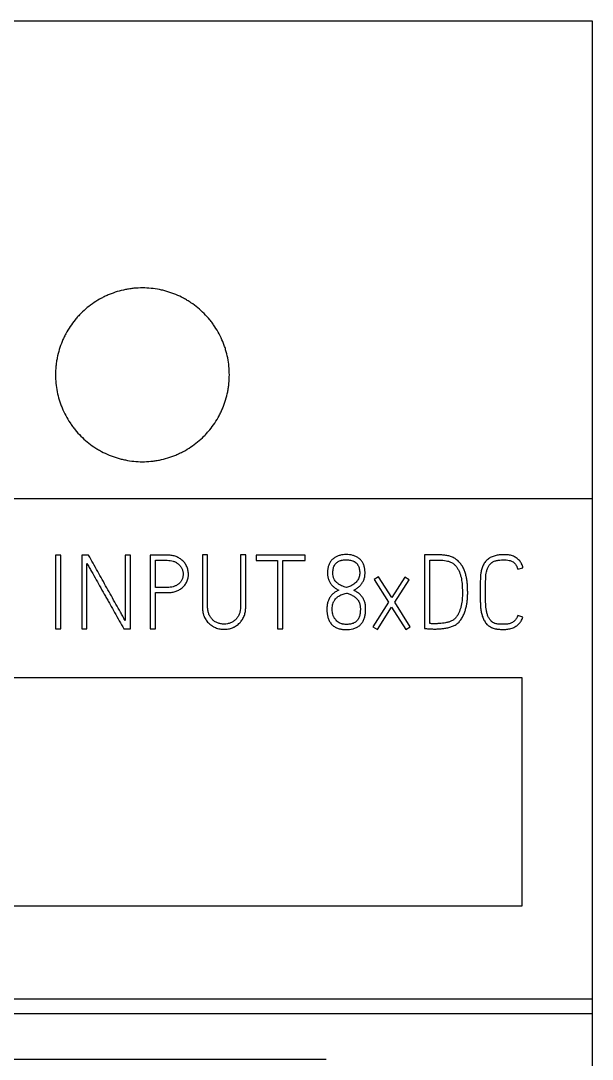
# Model space of a CAD drawing. Extents: x 0 to 420, y 0 to 297.
# Drawn here: x 149.5 to 162.65, y 211.83 to 235.74 of the extents above; entities that cross this region are included whole.
import ezdxf

# ---------------------------------------------------------------- set-up
doc = ezdxf.new("R2010")
doc.units = 0
doc.header["$LTSCALE"] = 23.1
doc.layers.add('10000_FRONT', color=7, linetype='CONTINUOUS')
doc.layers.add('10500_FRONT_LABELING', color=7, linetype='CONTINUOUS')

msp = doc.modelspace()

# ---------------------------------------------------------------- linework, layer by layer
at = {"layer": '10000_FRONT', "color": 7, "linetype": 'CONTINUOUS'}
for p, q in [((91.15, 235.74), (162.65, 235.74)), ((162.65, 235.74), (162.65, 145.74)), ((91.15, 224.74), (162.65, 224.74)), ((136.62, 220.62), (161.03, 220.62)), ((161.03, 220.62), (161.03, 215.36)), ((161.03, 215.36), (136.62, 215.36)), ((91.15, 213.221), (162.65, 213.221)), ((91.15, 212.888), (162.65, 212.888)), ((135.67, 211.834), (156.531, 211.834))]:
    msp.add_line(p, q, dxfattribs=at)
for points, knots in [([(154.3, 227.59), (154.3, 227.656), (154.297, 227.722), (154.284, 227.851), (154.275, 227.915), (154.25, 228.043), (154.234, 228.106), (154.206, 228.2), (154.195, 228.231), (154.173, 228.293), (154.161, 228.324), (154.124, 228.414), (154.068, 228.532), (154.002, 228.644), (153.948, 228.725), (153.929, 228.752), (153.89, 228.805), (153.87, 228.831), (153.807, 228.907), (153.763, 228.956), (153.625, 229.094), (153.525, 229.177), (153.402, 229.26), (153.388, 229.269), (153.36, 229.287), (153.346, 229.295), (153.304, 229.321), (153.275, 229.337), (153.188, 229.384), (153.129, 229.412), (153.009, 229.462), (152.947, 229.484), (152.853, 229.513), (152.822, 229.522), (152.758, 229.538), (152.725, 229.545), (152.628, 229.564), (152.498, 229.584), (152.368, 229.59), (152.237, 229.59), (152.171, 229.587), (152.073, 229.578), (152.04, 229.574), (151.975, 229.564), (151.812, 229.536), (151.656, 229.488), (151.505, 229.426), (151.475, 229.412), (151.43, 229.391), (151.415, 229.384), (151.385, 229.369), (151.312, 229.331), (151.242, 229.289), (151.079, 229.18), (150.978, 229.097), (150.862, 228.98), (150.839, 228.956), (150.795, 228.908), (150.774, 228.883), (150.712, 228.807), (150.673, 228.755), (150.601, 228.647), (150.567, 228.591), (150.521, 228.504), (150.506, 228.475), (150.478, 228.415), (150.465, 228.385), (150.427, 228.294), (150.384, 228.172), (150.352, 228.046), (150.333, 227.95), (150.327, 227.918), (150.317, 227.853), (150.313, 227.82), (150.304, 227.722), (150.3, 227.656), (150.3, 227.59)], [0, 0, 0, 0, 0.03125, 0.03125, 0.0625, 0.0625, 0.09375, 0.09375, 0.109375, 0.109375, 0.125, 0.125, 0.15625, 0.1875, 0.1875, 0.203125, 0.203125, 0.21875, 0.21875, 0.25, 0.25, 0.3125, 0.3125, 0.320312, 0.320312, 0.328125, 0.328125, 0.34375, 0.34375, 0.375, 0.375, 0.40625, 0.40625, 0.421875, 0.421875, 0.4375, 0.4375, 0.46875, 0.5, 0.5, 0.53125, 0.53125, 0.546875, 0.546875, 0.5625, 0.625, 0.625, 0.640625, 0.640625, 0.648438, 0.648438, 0.65625, 0.6875, 0.6875, 0.75, 0.75, 0.765625, 0.765625, 0.78125, 0.78125, 0.8125, 0.8125, 0.84375, 0.84375, 0.859375, 0.859375, 0.875, 0.875, 0.90625, 0.9375, 0.9375, 0.953125, 0.953125, 0.96875, 0.96875, 1, 1, 1, 1]), ([(150.3, 227.59), (150.3, 227.525), (150.304, 227.459), (150.316, 227.33), (150.326, 227.266), (150.351, 227.138), (150.367, 227.075), (150.395, 226.981), (150.405, 226.95), (150.428, 226.888), (150.439, 226.857), (150.477, 226.767), (150.532, 226.649), (150.599, 226.537), (150.653, 226.456), (150.672, 226.429), (150.711, 226.376), (150.731, 226.35), (150.794, 226.273), (150.838, 226.225), (150.976, 226.086), (151.076, 226.003), (151.199, 225.921), (151.213, 225.912), (151.241, 225.894), (151.255, 225.885), (151.297, 225.86), (151.326, 225.844), (151.413, 225.797), (151.472, 225.769), (151.592, 225.719), (151.654, 225.697), (151.748, 225.668), (151.779, 225.659), (151.843, 225.643), (151.876, 225.636), (151.973, 225.616), (152.103, 225.597), (152.233, 225.59), (152.364, 225.59), (152.429, 225.593), (152.528, 225.603), (152.561, 225.607), (152.626, 225.617), (152.659, 225.622), (152.755, 225.642), (152.819, 225.658), (152.944, 225.695), (153.005, 225.718), (153.096, 225.755), (153.126, 225.769), (153.171, 225.79), (153.186, 225.797), (153.215, 225.812), (153.288, 225.85), (153.359, 225.892), (153.521, 226.001), (153.622, 226.084), (153.739, 226.2), (153.762, 226.224), (153.806, 226.273), (153.827, 226.298), (153.889, 226.374), (153.928, 226.426), (154, 226.534), (154.034, 226.59), (154.08, 226.677), (154.095, 226.706), (154.123, 226.766), (154.136, 226.796), (154.174, 226.887), (154.217, 227.009), (154.249, 227.135), (154.268, 227.231), (154.274, 227.263), (154.283, 227.328), (154.287, 227.361), (154.297, 227.459), (154.3, 227.525), (154.3, 227.59)], [0, 0, 0, 0, 0.03125, 0.03125, 0.0625, 0.0625, 0.09375, 0.09375, 0.109375, 0.109375, 0.125, 0.125, 0.15625, 0.1875, 0.1875, 0.203125, 0.203125, 0.21875, 0.21875, 0.25, 0.25, 0.3125, 0.3125, 0.320312, 0.320312, 0.328125, 0.328125, 0.34375, 0.34375, 0.375, 0.375, 0.40625, 0.40625, 0.421875, 0.421875, 0.4375, 0.4375, 0.46875, 0.5, 0.5, 0.53125, 0.53125, 0.546875, 0.546875, 0.5625, 0.5625, 0.59375, 0.59375, 0.625, 0.625, 0.640625, 0.640625, 0.648438, 0.648438, 0.65625, 0.6875, 0.6875, 0.75, 0.75, 0.765625, 0.765625, 0.78125, 0.78125, 0.8125, 0.8125, 0.84375, 0.84375, 0.859375, 0.859375, 0.875, 0.875, 0.90625, 0.9375, 0.9375, 0.953125, 0.953125, 0.96875, 0.96875, 1, 1, 1, 1])]:
    msp.add_open_spline(points, degree=3, knots=knots, dxfattribs=at)
at = {"layer": '10500_FRONT_LABELING', "color": 7, "linetype": 'CONTINUOUS'}
for p, q in [((150.3, 223.436), (150.3, 221.74)), ((150.419, 223.436), (150.3, 223.436)), ((150.419, 221.74), (150.419, 223.436)), ((150.905, 223.44), (150.905, 221.74)), ((151.06, 223.44), (150.905, 223.44)), ((151.901, 223.44), (151.901, 221.936)), ((152.022, 223.44), (151.901, 223.44)), ((152.022, 221.74), (152.022, 223.44)), ((152.477, 223.44), (152.477, 221.74)), ((152.872, 223.44), (152.477, 223.44)), ((152.598, 222.695), (152.598, 223.32)), ((152.598, 223.32), (152.872, 223.32)), ((153.68, 223.443), (153.68, 222.245)), ((153.801, 223.443), (153.68, 223.443)), ((153.801, 222.245), (153.801, 223.443)), ((154.556, 223.443), (154.556, 222.245)), ((154.677, 223.443), (154.556, 223.443)), ((154.677, 222.245), (154.677, 223.443)), ((154.92, 223.438), (154.92, 223.318)), ((156.042, 223.438), (154.92, 223.438)), ((154.92, 223.318), (155.411, 223.318)), ((155.411, 223.318), (155.411, 221.74)), ((155.532, 221.74), (155.532, 223.318)), ((155.532, 223.318), (156.042, 223.318)), ((156.042, 223.318), (156.042, 223.438)), ((159.058, 223.447), (158.794, 223.445)), ((158.794, 223.445), (158.794, 221.752)), ((158.916, 221.863), (158.916, 223.325)), ((158.916, 223.325), (159.106, 223.325)), ((151.024, 221.74), (151.024, 223.249)), ((160.936, 223.117), (161.054, 223.146)), ((157.735, 222.938), (157.632, 222.875)), ((157.632, 222.875), (157.964, 222.353)), ((158.036, 222.464), (157.735, 222.938)), ((158.339, 222.933), (158.036, 222.464)), ((158.106, 222.353), (158.44, 222.87)), ((158.44, 222.87), (158.339, 222.933)), ((160.075, 222.839), (160.075, 222.391)), ((160.198, 222.391), (160.198, 222.839)), ((152.872, 222.695), (152.598, 222.695)), ((152.598, 221.74), (152.598, 222.575)), ((152.598, 222.575), (152.872, 222.575)), ((157.964, 222.353), (157.603, 221.792)), ((158.464, 221.785), (158.106, 222.353)), ((157.706, 221.729), (158.034, 222.24)), ((158.034, 222.24), (158.361, 221.724)), ((161.052, 222.009), (160.939, 222.049)), ((150.3, 221.74), (150.419, 221.74)), ((150.905, 221.74), (151.024, 221.74)), ((151.872, 221.74), (152.022, 221.74)), ((152.477, 221.74), (152.598, 221.74)), ((155.411, 221.74), (155.532, 221.74)), ((157.603, 221.792), (157.706, 221.729)), ((158.361, 221.724), (158.464, 221.785))]:
    msp.add_line(p, q, dxfattribs=at)
for points, knots in [([(151.901, 221.936), (151.884, 221.968), (151.866, 221.999), (151.831, 222.062), (151.813, 222.093), (151.76, 222.187), (151.725, 222.249), (151.62, 222.437), (151.55, 222.562), (151.41, 222.813), (151.34, 222.939), (151.2, 223.189), (151.13, 223.315), (151.06, 223.44)], [0, 0, 0, 0, 0.0625, 0.0625, 0.125, 0.125, 0.25, 0.25, 0.5, 0.5, 0.75, 0.75, 1, 1, 1, 1]), ([(152.872, 222.575), (152.903, 222.575), (152.933, 222.577), (152.993, 222.585), (153.023, 222.591), (153.066, 222.604), (153.081, 222.609), (153.109, 222.621), (153.123, 222.627), (153.149, 222.641), (153.162, 222.649), (153.188, 222.666), (153.2, 222.675), (153.235, 222.704), (153.256, 222.726), (153.284, 222.761), (153.293, 222.774), (153.309, 222.8), (153.316, 222.813), (153.334, 222.855), (153.344, 222.883), (153.356, 222.943), (153.359, 222.974), (153.358, 223.019), (153.357, 223.034), (153.353, 223.064), (153.351, 223.079), (153.34, 223.124), (153.331, 223.152), (153.312, 223.194), (153.305, 223.207), (153.289, 223.233), (153.281, 223.246), (153.263, 223.27), (153.253, 223.282), (153.232, 223.304), (153.221, 223.314), (153.187, 223.344), (153.162, 223.361), (153.122, 223.384), (153.108, 223.39), (153.081, 223.403), (153.066, 223.408), (153.038, 223.418), (153.023, 223.422), (152.994, 223.429), (152.979, 223.432), (152.933, 223.438), (152.903, 223.44), (152.872, 223.44)], [0, 0, 0, 0, 0.0625, 0.0625, 0.125, 0.125, 0.15625, 0.15625, 0.1875, 0.1875, 0.21875, 0.21875, 0.25, 0.25, 0.3125, 0.3125, 0.34375, 0.34375, 0.375, 0.375, 0.4375, 0.4375, 0.5, 0.5, 0.53125, 0.53125, 0.5625, 0.5625, 0.625, 0.625, 0.65625, 0.65625, 0.6875, 0.6875, 0.71875, 0.71875, 0.75, 0.75, 0.8125, 0.8125, 0.84375, 0.84375, 0.875, 0.875, 0.90625, 0.90625, 0.9375, 0.9375, 1, 1, 1, 1]), ([(152.872, 223.32), (152.895, 223.32), (152.917, 223.319), (152.962, 223.313), (152.984, 223.308), (153.027, 223.294), (153.047, 223.285), (153.077, 223.269), (153.086, 223.264), (153.105, 223.251), (153.114, 223.245), (153.14, 223.223), (153.156, 223.208), (153.177, 223.181), (153.183, 223.172), (153.195, 223.153), (153.201, 223.143), (153.215, 223.113), (153.223, 223.092), (153.231, 223.059), (153.233, 223.048), (153.236, 223.026), (153.236, 223.015), (153.237, 222.993), (153.237, 222.982), (153.234, 222.959), (153.233, 222.948), (153.226, 222.915), (153.219, 222.894), (153.205, 222.863), (153.2, 222.853), (153.188, 222.834), (153.181, 222.825), (153.167, 222.808), (153.159, 222.8), (153.143, 222.784), (153.135, 222.777), (153.108, 222.757), (153.089, 222.745), (153.058, 222.731), (153.048, 222.726), (153.027, 222.718), (153.016, 222.715), (152.984, 222.706), (152.962, 222.701), (152.917, 222.696), (152.895, 222.695), (152.872, 222.695)], [0, 0, 0, 0, 0.0625, 0.0625, 0.125, 0.125, 0.1875, 0.1875, 0.21875, 0.21875, 0.25, 0.25, 0.3125, 0.3125, 0.34375, 0.34375, 0.375, 0.375, 0.4375, 0.4375, 0.46875, 0.46875, 0.5, 0.5, 0.53125, 0.53125, 0.5625, 0.5625, 0.625, 0.625, 0.65625, 0.65625, 0.6875, 0.6875, 0.71875, 0.71875, 0.75, 0.75, 0.8125, 0.8125, 0.84375, 0.84375, 0.875, 0.875, 0.9375, 0.9375, 1, 1, 1, 1]), ([(157.165, 222.629), (157.187, 222.641), (157.209, 222.654), (157.249, 222.682), (157.268, 222.698), (157.295, 222.723), (157.304, 222.732), (157.32, 222.751), (157.328, 222.76), (157.351, 222.79), (157.364, 222.81), (157.382, 222.843), (157.387, 222.854), (157.397, 222.877), (157.406, 222.9), (157.412, 222.924), (157.417, 222.948), (157.419, 222.96), (157.421, 222.985), (157.422, 222.997), (157.423, 223.022), (157.423, 223.034), (157.422, 223.071), (157.418, 223.108), (157.411, 223.144), (157.406, 223.168), (157.403, 223.18), (157.391, 223.216), (157.382, 223.239), (157.364, 223.272), (157.358, 223.282), (157.343, 223.303), (157.336, 223.312), (157.311, 223.34), (157.293, 223.357), (157.262, 223.379), (157.252, 223.386), (157.23, 223.398), (157.219, 223.404), (157.197, 223.414), (157.185, 223.419), (157.162, 223.427), (157.15, 223.431), (157.09, 223.447), (157.04, 223.452), (156.966, 223.452), (156.941, 223.451), (156.892, 223.445), (156.867, 223.441), (156.832, 223.431), (156.82, 223.428), (156.796, 223.419), (156.785, 223.414), (156.751, 223.399), (156.729, 223.387), (156.699, 223.365), (156.689, 223.357), (156.67, 223.34), (156.653, 223.323), (156.638, 223.303), (156.623, 223.283), (156.617, 223.272), (156.599, 223.24), (156.589, 223.217), (156.578, 223.181), (156.575, 223.169), (156.57, 223.145), (156.568, 223.132), (156.562, 223.096), (156.56, 223.071), (156.559, 223.034), (156.559, 223.022), (156.56, 222.997), (156.561, 222.985), (156.563, 222.96), (156.565, 222.948), (156.569, 222.923), (156.572, 222.911), (156.579, 222.888), (156.583, 222.876), (156.592, 222.853), (156.597, 222.841), (156.609, 222.819), (156.615, 222.808), (156.628, 222.788), (156.635, 222.778), (156.65, 222.758), (156.658, 222.749), (156.675, 222.731), (156.684, 222.722), (156.712, 222.697), (156.732, 222.683), (156.773, 222.656), (156.794, 222.643), (156.817, 222.632)], [0, 0, 0, 0, 0.03125, 0.03125, 0.0625, 0.0625, 0.078125, 0.078125, 0.09375, 0.09375, 0.125, 0.125, 0.140625, 0.140625, 0.15625, 0.171875, 0.171875, 0.1875, 0.1875, 0.203125, 0.203125, 0.21875, 0.21875, 0.25, 0.265625, 0.265625, 0.28125, 0.28125, 0.3125, 0.3125, 0.328125, 0.328125, 0.34375, 0.34375, 0.375, 0.375, 0.390625, 0.390625, 0.40625, 0.40625, 0.421875, 0.421875, 0.4375, 0.4375, 0.5, 0.5, 0.53125, 0.53125, 0.5625, 0.5625, 0.578125, 0.578125, 0.59375, 0.59375, 0.625, 0.625, 0.640625, 0.640625, 0.65625, 0.671875, 0.671875, 0.6875, 0.6875, 0.71875, 0.71875, 0.734375, 0.734375, 0.75, 0.75, 0.78125, 0.78125, 0.796875, 0.796875, 0.8125, 0.8125, 0.828125, 0.828125, 0.84375, 0.84375, 0.859375, 0.859375, 0.875, 0.875, 0.890625, 0.890625, 0.90625, 0.90625, 0.921875, 0.921875, 0.9375, 0.9375, 0.96875, 0.96875, 1, 1, 1, 1]), ([(156.682, 223.021), (156.682, 223.052), (156.684, 223.083), (156.691, 223.121), (156.692, 223.128), (156.696, 223.143), (156.698, 223.151), (156.704, 223.173), (156.71, 223.188), (156.725, 223.215), (156.733, 223.228), (156.753, 223.252), (156.764, 223.263), (156.783, 223.277), (156.79, 223.281), (156.803, 223.289), (156.81, 223.293), (156.831, 223.303), (156.845, 223.309), (156.867, 223.316), (156.875, 223.318), (156.89, 223.322), (156.913, 223.327), (156.936, 223.33), (156.967, 223.332), (156.982, 223.332), (157.013, 223.332), (157.029, 223.331), (157.075, 223.326), (157.105, 223.32), (157.142, 223.306), (157.149, 223.303), (157.163, 223.296), (157.17, 223.293), (157.19, 223.281), (157.203, 223.272), (157.227, 223.252), (157.237, 223.24), (157.251, 223.221), (157.255, 223.215), (157.263, 223.201), (157.266, 223.194), (157.276, 223.173), (157.281, 223.159), (157.289, 223.129), (157.292, 223.113), (157.3, 223.067), (157.301, 223.037), (157.299, 222.991), (157.297, 222.975), (157.291, 222.944), (157.286, 222.93), (157.274, 222.901), (157.267, 222.887), (157.251, 222.861), (157.242, 222.848), (157.222, 222.824), (157.211, 222.813), (157.189, 222.792), (157.177, 222.781), (157.139, 222.753), (157.113, 222.738), (157.057, 222.712), (157.027, 222.701), (156.997, 222.693)], [0, 0, 0, 0, 0.0625, 0.0625, 0.078125, 0.078125, 0.09375, 0.09375, 0.125, 0.125, 0.15625, 0.15625, 0.1875, 0.1875, 0.203125, 0.203125, 0.21875, 0.21875, 0.25, 0.25, 0.265625, 0.265625, 0.28125, 0.3125, 0.3125, 0.34375, 0.34375, 0.375, 0.375, 0.4375, 0.4375, 0.453125, 0.453125, 0.46875, 0.46875, 0.5, 0.5, 0.53125, 0.53125, 0.546875, 0.546875, 0.5625, 0.5625, 0.59375, 0.59375, 0.625, 0.625, 0.6875, 0.6875, 0.71875, 0.71875, 0.75, 0.75, 0.78125, 0.78125, 0.8125, 0.8125, 0.84375, 0.84375, 0.875, 0.875, 0.9375, 0.9375, 1, 1, 1, 1]), ([(158.794, 221.752), (158.808, 221.751), (158.823, 221.749), (158.853, 221.747), (158.868, 221.745), (158.898, 221.743), (158.913, 221.741), (158.943, 221.74), (158.958, 221.739), (159.002, 221.738), (159.032, 221.738), (159.091, 221.739), (159.121, 221.741), (159.18, 221.746), (159.21, 221.749), (159.269, 221.757), (159.298, 221.763), (159.342, 221.772), (159.357, 221.776), (159.386, 221.784), (159.401, 221.788), (159.429, 221.798), (159.443, 221.804), (159.47, 221.816), (159.484, 221.823), (159.51, 221.838), (159.523, 221.846), (159.547, 221.864), (159.581, 221.893), (159.61, 221.927), (159.636, 221.964), (159.644, 221.977), (159.66, 222.003), (159.667, 222.016), (159.688, 222.056), (159.7, 222.083), (159.721, 222.139), (159.73, 222.168), (159.746, 222.225), (159.753, 222.254), (159.764, 222.313), (159.768, 222.342), (159.776, 222.401), (159.779, 222.431), (159.783, 222.49), (159.784, 222.52), (159.785, 222.579), (159.784, 222.609), (159.783, 222.669), (159.782, 222.699), (159.778, 222.759), (159.776, 222.788), (159.769, 222.848), (159.765, 222.877), (159.756, 222.921), (159.753, 222.936), (159.747, 222.965), (159.743, 222.979), (159.732, 223.023), (159.723, 223.052), (159.707, 223.094), (159.701, 223.108), (159.688, 223.135), (159.675, 223.162), (159.659, 223.188), (159.643, 223.213), (159.634, 223.226), (159.616, 223.249), (159.606, 223.261), (159.586, 223.283), (159.576, 223.294), (159.554, 223.314), (159.543, 223.324), (159.519, 223.343), (159.506, 223.351), (159.468, 223.375), (159.441, 223.388), (159.399, 223.404), (159.385, 223.409), (159.356, 223.418), (159.341, 223.422), (159.297, 223.432), (159.267, 223.437), (159.208, 223.442), (159.178, 223.444), (159.133, 223.446), (159.118, 223.447), (159.088, 223.447), (159.073, 223.448), (159.058, 223.447)], [0, 0, 0, 0, 0.015625, 0.015625, 0.03125, 0.03125, 0.046875, 0.046875, 0.0625, 0.0625, 0.09375, 0.09375, 0.125, 0.125, 0.15625, 0.15625, 0.1875, 0.1875, 0.203125, 0.203125, 0.21875, 0.21875, 0.234375, 0.234375, 0.25, 0.25, 0.265625, 0.265625, 0.28125, 0.3125, 0.3125, 0.328125, 0.328125, 0.34375, 0.34375, 0.375, 0.375, 0.40625, 0.40625, 0.4375, 0.4375, 0.46875, 0.46875, 0.5, 0.5, 0.53125, 0.53125, 0.5625, 0.5625, 0.59375, 0.59375, 0.625, 0.625, 0.65625, 0.65625, 0.671875, 0.671875, 0.6875, 0.6875, 0.71875, 0.71875, 0.734375, 0.734375, 0.75, 0.765625, 0.765625, 0.78125, 0.78125, 0.796875, 0.796875, 0.8125, 0.8125, 0.828125, 0.828125, 0.84375, 0.84375, 0.875, 0.875, 0.890625, 0.890625, 0.90625, 0.90625, 0.9375, 0.9375, 0.96875, 0.96875, 0.984375, 0.984375, 1, 1, 1, 1]), ([(159.106, 223.325), (159.131, 223.325), (159.155, 223.324), (159.203, 223.322), (159.228, 223.32), (159.276, 223.314), (159.3, 223.31), (159.335, 223.3), (159.347, 223.296), (159.37, 223.287), (159.381, 223.283), (159.403, 223.273), (159.414, 223.267), (159.435, 223.255), (159.446, 223.248), (159.475, 223.226), (159.493, 223.209), (159.517, 223.182), (159.524, 223.172), (159.539, 223.152), (159.545, 223.142), (159.565, 223.111), (159.576, 223.089), (159.596, 223.045), (159.605, 223.022), (159.616, 222.988), (159.62, 222.976), (159.626, 222.952), (159.629, 222.941), (159.638, 222.905), (159.642, 222.881), (159.649, 222.834), (159.652, 222.81), (159.656, 222.762), (159.658, 222.738), (159.661, 222.69), (159.662, 222.666), (159.664, 222.617), (159.664, 222.593), (159.664, 222.545), (159.664, 222.521), (159.662, 222.472), (159.66, 222.448), (159.655, 222.401), (159.653, 222.377), (159.646, 222.329), (159.641, 222.305), (159.631, 222.258), (159.625, 222.235), (159.605, 222.165), (159.588, 222.119), (159.553, 222.055), (159.54, 222.035), (159.511, 221.996), (159.495, 221.979), (159.472, 221.959), (159.467, 221.955), (159.457, 221.947), (159.442, 221.937), (159.427, 221.928), (159.405, 221.918), (159.394, 221.913), (159.371, 221.905), (159.359, 221.901), (159.336, 221.895), (159.324, 221.892), (159.3, 221.886), (159.289, 221.884), (159.253, 221.877), (159.229, 221.873), (159.182, 221.867), (159.158, 221.865), (159.122, 221.863), (159.11, 221.862), (159.085, 221.861), (159.073, 221.861), (159.037, 221.861), (159.013, 221.861), (158.977, 221.861), (158.965, 221.861), (158.94, 221.861), (158.928, 221.862), (158.916, 221.863)], [0, 0, 0, 0, 0.03125, 0.03125, 0.0625, 0.0625, 0.09375, 0.09375, 0.109375, 0.109375, 0.125, 0.125, 0.140625, 0.140625, 0.15625, 0.15625, 0.1875, 0.1875, 0.203125, 0.203125, 0.21875, 0.21875, 0.25, 0.25, 0.28125, 0.28125, 0.296875, 0.296875, 0.3125, 0.3125, 0.34375, 0.34375, 0.375, 0.375, 0.40625, 0.40625, 0.4375, 0.4375, 0.46875, 0.46875, 0.5, 0.5, 0.53125, 0.53125, 0.5625, 0.5625, 0.59375, 0.59375, 0.625, 0.625, 0.6875, 0.6875, 0.71875, 0.71875, 0.75, 0.75, 0.757812, 0.757812, 0.765625, 0.78125, 0.78125, 0.796875, 0.796875, 0.8125, 0.8125, 0.828125, 0.828125, 0.84375, 0.84375, 0.875, 0.875, 0.90625, 0.90625, 0.921875, 0.921875, 0.9375, 0.9375, 0.96875, 0.96875, 0.984375, 0.984375, 1, 1, 1, 1]), ([(161.054, 223.146), (161.05, 223.178), (161.041, 223.208), (161.023, 223.244), (161.02, 223.251), (161.012, 223.265), (161.007, 223.272), (160.994, 223.291), (160.984, 223.304), (160.963, 223.328), (160.951, 223.339), (160.927, 223.36), (160.914, 223.369), (160.888, 223.387), (160.874, 223.395), (160.845, 223.409), (160.83, 223.416), (160.8, 223.426), (160.785, 223.431), (160.754, 223.438), (160.738, 223.441), (160.691, 223.448), (160.659, 223.449), (160.596, 223.45), (160.564, 223.449), (160.516, 223.445), (160.501, 223.443), (160.469, 223.438), (160.453, 223.435), (160.407, 223.424), (160.376, 223.415), (160.332, 223.396), (160.318, 223.389), (160.29, 223.374), (160.277, 223.365), (160.251, 223.347), (160.239, 223.336), (160.215, 223.315), (160.204, 223.303), (160.184, 223.278), (160.175, 223.265), (160.158, 223.239), (160.15, 223.225), (160.129, 223.182), (160.118, 223.152), (160.101, 223.091), (160.094, 223.06), (160.079, 222.966), (160.075, 222.903), (160.075, 222.839)], [0, 0, 0, 0, 0.0625, 0.0625, 0.078125, 0.078125, 0.09375, 0.09375, 0.125, 0.125, 0.15625, 0.15625, 0.1875, 0.1875, 0.21875, 0.21875, 0.25, 0.25, 0.28125, 0.28125, 0.3125, 0.3125, 0.375, 0.375, 0.4375, 0.4375, 0.46875, 0.46875, 0.5, 0.5, 0.5625, 0.5625, 0.59375, 0.59375, 0.625, 0.625, 0.65625, 0.65625, 0.6875, 0.6875, 0.71875, 0.71875, 0.75, 0.75, 0.8125, 0.8125, 0.875, 0.875, 1, 1, 1, 1]), ([(160.198, 222.839), (160.198, 222.864), (160.199, 222.888), (160.201, 222.937), (160.203, 222.961), (160.209, 223.009), (160.212, 223.033), (160.223, 223.081), (160.23, 223.105), (160.243, 223.139), (160.248, 223.151), (160.259, 223.173), (160.265, 223.183), (160.285, 223.215), (160.301, 223.233), (160.324, 223.254), (160.328, 223.258), (160.338, 223.265), (160.343, 223.269), (160.359, 223.279), (160.369, 223.285), (160.391, 223.296), (160.403, 223.301), (160.426, 223.308), (160.438, 223.312), (160.462, 223.317), (160.474, 223.319), (160.499, 223.322), (160.511, 223.324), (160.547, 223.327), (160.572, 223.329), (160.621, 223.33), (160.646, 223.329), (160.695, 223.326), (160.719, 223.322), (160.755, 223.314), (160.767, 223.31), (160.79, 223.302), (160.801, 223.297), (160.823, 223.286), (160.834, 223.28), (160.853, 223.265), (160.862, 223.257), (160.879, 223.239), (160.887, 223.229), (160.901, 223.209), (160.907, 223.198), (160.917, 223.176), (160.922, 223.165), (160.93, 223.141), (160.934, 223.129), (160.936, 223.117)], [0, 0, 0, 0, 0.0625, 0.0625, 0.125, 0.125, 0.1875, 0.1875, 0.25, 0.25, 0.28125, 0.28125, 0.3125, 0.3125, 0.375, 0.375, 0.390625, 0.390625, 0.40625, 0.40625, 0.4375, 0.4375, 0.46875, 0.46875, 0.5, 0.5, 0.53125, 0.53125, 0.5625, 0.5625, 0.625, 0.625, 0.6875, 0.6875, 0.75, 0.75, 0.78125, 0.78125, 0.8125, 0.8125, 0.84375, 0.84375, 0.875, 0.875, 0.90625, 0.90625, 0.9375, 0.9375, 0.96875, 0.96875, 1, 1, 1, 1]), ([(151.024, 223.249), (151.041, 223.217), (151.059, 223.186), (151.094, 223.123), (151.112, 223.092), (151.165, 222.998), (151.201, 222.935), (151.307, 222.746), (151.377, 222.62), (151.466, 222.463), (151.484, 222.432), (151.519, 222.369), (151.537, 222.338), (151.59, 222.243), (151.625, 222.181), (151.731, 221.992), (151.802, 221.866), (151.872, 221.74)], [0, 0, 0, 0, 0.0625, 0.0625, 0.125, 0.125, 0.25, 0.25, 0.5, 0.5, 0.5625, 0.5625, 0.625, 0.625, 0.75, 0.75, 1, 1, 1, 1]), ([(156.997, 222.693), (156.958, 222.705), (156.919, 222.718), (156.863, 222.744), (156.845, 222.754), (156.819, 222.77), (156.811, 222.776), (156.794, 222.789), (156.786, 222.795), (156.771, 222.809), (156.763, 222.816), (156.749, 222.831), (156.743, 222.839), (156.724, 222.864), (156.714, 222.882), (156.702, 222.91), (156.699, 222.92), (156.693, 222.939), (156.69, 222.949), (156.684, 222.98), (156.682, 223), (156.682, 223.021)], [0, 0, 0, 0, 0.25, 0.25, 0.375, 0.375, 0.4375, 0.4375, 0.5, 0.5, 0.5625, 0.5625, 0.625, 0.625, 0.75, 0.75, 0.8125, 0.8125, 0.875, 0.875, 1, 1, 1, 1]), ([(156.817, 222.632), (156.792, 222.621), (156.768, 222.608), (156.723, 222.58), (156.701, 222.564), (156.672, 222.537), (156.662, 222.527), (156.644, 222.507), (156.636, 222.497), (156.613, 222.464), (156.599, 222.441), (156.582, 222.405), (156.577, 222.392), (156.568, 222.367), (156.564, 222.354), (156.554, 222.316), (156.55, 222.289), (156.546, 222.249), (156.545, 222.235), (156.545, 222.209), (156.545, 222.195), (156.545, 222.155), (156.547, 222.129), (156.553, 222.076), (156.558, 222.05), (156.567, 222.011), (156.571, 221.997), (156.579, 221.972), (156.584, 221.959), (156.594, 221.935), (156.6, 221.922), (156.613, 221.899), (156.621, 221.888), (156.645, 221.855), (156.663, 221.835), (156.694, 221.81), (156.705, 221.801), (156.728, 221.787), (156.739, 221.78), (156.763, 221.768), (156.776, 221.762), (156.801, 221.753), (156.814, 221.748), (156.853, 221.737), (156.879, 221.732), (156.933, 221.726), (156.96, 221.724), (157.041, 221.724), (157.094, 221.729), (157.16, 221.746), (157.173, 221.75), (157.198, 221.759), (157.211, 221.764), (157.235, 221.776), (157.247, 221.782), (157.27, 221.797), (157.281, 221.804), (157.313, 221.829), (157.332, 221.848), (157.356, 221.88), (157.364, 221.892), (157.378, 221.915), (157.384, 221.927), (157.395, 221.951), (157.4, 221.964), (157.409, 221.989), (157.413, 222.002), (157.423, 222.042), (157.428, 222.068), (157.434, 222.121), (157.436, 222.148), (157.437, 222.188), (157.437, 222.202), (157.437, 222.229), (157.436, 222.242), (157.433, 222.282), (157.429, 222.308), (157.419, 222.347), (157.414, 222.36), (157.405, 222.386), (157.4, 222.398), (157.389, 222.423), (157.383, 222.434), (157.369, 222.457), (157.362, 222.469), (157.346, 222.49), (157.337, 222.501), (157.319, 222.521), (157.31, 222.531), (157.28, 222.558), (157.259, 222.574), (157.213, 222.604), (157.19, 222.617), (157.165, 222.629)], [0, 0, 0, 0, 0.03125, 0.03125, 0.0625, 0.0625, 0.078125, 0.078125, 0.09375, 0.09375, 0.125, 0.125, 0.140625, 0.140625, 0.15625, 0.15625, 0.1875, 0.1875, 0.203125, 0.203125, 0.21875, 0.21875, 0.25, 0.25, 0.28125, 0.28125, 0.296875, 0.296875, 0.3125, 0.3125, 0.328125, 0.328125, 0.34375, 0.34375, 0.375, 0.375, 0.390625, 0.390625, 0.40625, 0.40625, 0.421875, 0.421875, 0.4375, 0.4375, 0.46875, 0.46875, 0.5, 0.5, 0.5625, 0.5625, 0.578125, 0.578125, 0.59375, 0.59375, 0.609375, 0.609375, 0.625, 0.625, 0.65625, 0.65625, 0.671875, 0.671875, 0.6875, 0.6875, 0.703125, 0.703125, 0.71875, 0.71875, 0.75, 0.75, 0.78125, 0.78125, 0.796875, 0.796875, 0.8125, 0.8125, 0.84375, 0.84375, 0.859375, 0.859375, 0.875, 0.875, 0.890625, 0.890625, 0.90625, 0.90625, 0.921875, 0.921875, 0.9375, 0.9375, 0.96875, 0.96875, 1, 1, 1, 1]), ([(156.776, 221.922), (156.763, 221.934), (156.751, 221.947), (156.734, 221.967), (156.729, 221.974), (156.718, 221.988), (156.713, 221.996), (156.705, 222.011), (156.701, 222.019), (156.694, 222.035), (156.69, 222.043), (156.682, 222.068), (156.678, 222.085), (156.672, 222.12), (156.67, 222.138), (156.668, 222.173), (156.667, 222.191), (156.668, 222.226), (156.669, 222.243), (156.672, 222.27), (156.673, 222.278), (156.676, 222.296), (156.678, 222.305), (156.685, 222.33), (156.691, 222.347), (156.701, 222.371), (156.705, 222.379), (156.714, 222.395), (156.719, 222.402), (156.734, 222.424), (156.745, 222.438), (156.764, 222.456), (156.771, 222.462), (156.785, 222.473), (156.792, 222.478), (156.829, 222.503), (156.86, 222.519), (156.926, 222.546), (156.96, 222.556), (156.995, 222.566)], [0, 0, 0, 0, 0.0625, 0.0625, 0.09375, 0.09375, 0.125, 0.125, 0.15625, 0.15625, 0.1875, 0.1875, 0.25, 0.25, 0.3125, 0.3125, 0.375, 0.375, 0.4375, 0.4375, 0.46875, 0.46875, 0.5, 0.5, 0.5625, 0.5625, 0.59375, 0.59375, 0.625, 0.625, 0.6875, 0.6875, 0.71875, 0.71875, 0.75, 0.75, 0.875, 0.875, 1, 1, 1, 1]), ([(156.995, 222.566), (157.021, 222.558), (157.047, 222.549), (157.098, 222.529), (157.123, 222.517), (157.159, 222.496), (157.171, 222.489), (157.193, 222.473), (157.204, 222.465), (157.225, 222.446), (157.234, 222.436), (157.252, 222.415), (157.26, 222.404), (157.275, 222.381), (157.281, 222.369), (157.292, 222.343), (157.297, 222.33), (157.308, 222.29), (157.312, 222.263), (157.314, 222.222), (157.315, 222.208), (157.315, 222.181), (157.314, 222.167), (157.312, 222.126), (157.308, 222.099), (157.301, 222.058), (157.298, 222.044), (157.29, 222.018), (157.285, 222.005), (157.277, 221.986), (157.274, 221.98), (157.267, 221.968), (157.264, 221.962), (157.253, 221.944), (157.244, 221.934), (157.225, 221.914), (157.214, 221.905), (157.191, 221.889), (157.179, 221.883), (157.16, 221.874), (157.154, 221.871), (157.141, 221.866), (157.121, 221.86), (157.101, 221.855), (157.074, 221.85), (157.06, 221.848), (157.033, 221.845), (157.019, 221.844), (156.991, 221.844), (156.978, 221.844), (156.95, 221.846), (156.937, 221.847), (156.916, 221.851), (156.909, 221.852), (156.896, 221.855), (156.889, 221.857), (156.869, 221.863), (156.856, 221.868), (156.831, 221.88), (156.819, 221.887), (156.796, 221.903), (156.786, 221.912), (156.776, 221.922)], [0, 0, 0, 0, 0.0625, 0.0625, 0.125, 0.125, 0.15625, 0.15625, 0.1875, 0.1875, 0.21875, 0.21875, 0.25, 0.25, 0.28125, 0.28125, 0.3125, 0.3125, 0.375, 0.375, 0.40625, 0.40625, 0.4375, 0.4375, 0.5, 0.5, 0.53125, 0.53125, 0.5625, 0.5625, 0.578125, 0.578125, 0.59375, 0.59375, 0.625, 0.625, 0.65625, 0.65625, 0.6875, 0.6875, 0.703125, 0.703125, 0.71875, 0.75, 0.75, 0.78125, 0.78125, 0.8125, 0.8125, 0.84375, 0.84375, 0.875, 0.875, 0.890625, 0.890625, 0.90625, 0.90625, 0.9375, 0.9375, 0.96875, 0.96875, 1, 1, 1, 1]), ([(160.075, 222.391), (160.075, 222.359), (160.076, 222.327), (160.079, 222.263), (160.082, 222.231), (160.09, 222.167), (160.095, 222.135), (160.106, 222.088), (160.11, 222.072), (160.119, 222.041), (160.124, 222.026), (160.135, 221.996), (160.141, 221.981), (160.155, 221.951), (160.163, 221.937), (160.179, 221.909), (160.188, 221.895), (160.207, 221.869), (160.217, 221.857), (160.235, 221.84), (160.241, 221.834), (160.253, 221.824), (160.259, 221.818), (160.279, 221.804), (160.293, 221.796), (160.314, 221.784), (160.321, 221.78), (160.335, 221.773), (160.343, 221.769), (160.365, 221.76), (160.381, 221.755), (160.412, 221.746), (160.428, 221.742), (160.452, 221.738), (160.46, 221.736), (160.476, 221.734), (160.5, 221.732), (160.524, 221.731), (160.556, 221.729), (160.573, 221.729), (160.621, 221.728), (160.653, 221.729), (160.701, 221.734), (160.717, 221.736), (160.749, 221.742), (160.765, 221.746), (160.813, 221.759), (160.843, 221.772), (160.885, 221.796), (160.899, 221.805), (160.925, 221.824), (160.95, 221.845), (160.973, 221.868), (160.988, 221.887), (160.993, 221.894), (161.003, 221.907), (161.008, 221.914), (161.029, 221.948), (161.043, 221.978), (161.052, 222.009)], [0, 0, 0, 0, 0.0625, 0.0625, 0.125, 0.125, 0.1875, 0.1875, 0.21875, 0.21875, 0.25, 0.25, 0.28125, 0.28125, 0.3125, 0.3125, 0.34375, 0.34375, 0.375, 0.375, 0.390625, 0.390625, 0.40625, 0.40625, 0.4375, 0.4375, 0.453125, 0.453125, 0.46875, 0.46875, 0.5, 0.5, 0.53125, 0.53125, 0.546875, 0.546875, 0.5625, 0.59375, 0.59375, 0.625, 0.625, 0.6875, 0.6875, 0.71875, 0.71875, 0.75, 0.75, 0.8125, 0.8125, 0.84375, 0.84375, 0.875, 0.90625, 0.90625, 0.921875, 0.921875, 0.9375, 0.9375, 1, 1, 1, 1]), ([(160.939, 222.049), (160.93, 222.025), (160.92, 222.002), (160.9, 221.97), (160.893, 221.96), (160.881, 221.945), (160.876, 221.941), (160.867, 221.932), (160.863, 221.927), (160.849, 221.915), (160.839, 221.907), (160.818, 221.893), (160.807, 221.886), (160.784, 221.875), (160.772, 221.87), (160.748, 221.862), (160.736, 221.859), (160.711, 221.854), (160.698, 221.852), (160.672, 221.849), (160.66, 221.848), (160.621, 221.846), (160.596, 221.846), (160.558, 221.848), (160.545, 221.848), (160.519, 221.85), (160.507, 221.851), (160.481, 221.853), (160.468, 221.854), (160.443, 221.858), (160.431, 221.861), (160.413, 221.867), (160.407, 221.869), (160.395, 221.874), (160.389, 221.877), (160.372, 221.886), (160.361, 221.893), (160.346, 221.904), (160.341, 221.908), (160.331, 221.916), (160.326, 221.921), (160.313, 221.934), (160.304, 221.944), (160.289, 221.964), (160.282, 221.975), (160.269, 221.997), (160.264, 222.008), (160.247, 222.043), (160.238, 222.066), (160.228, 222.103), (160.224, 222.115), (160.219, 222.14), (160.211, 222.177), (160.207, 222.215), (160.2, 222.29), (160.198, 222.341), (160.198, 222.391)], [0, 0, 0, 0, 0.0625, 0.0625, 0.09375, 0.09375, 0.109375, 0.109375, 0.125, 0.125, 0.15625, 0.15625, 0.1875, 0.1875, 0.21875, 0.21875, 0.25, 0.25, 0.28125, 0.28125, 0.3125, 0.3125, 0.375, 0.375, 0.40625, 0.40625, 0.4375, 0.4375, 0.46875, 0.46875, 0.5, 0.5, 0.515625, 0.515625, 0.53125, 0.53125, 0.5625, 0.5625, 0.578125, 0.578125, 0.59375, 0.59375, 0.625, 0.625, 0.65625, 0.65625, 0.6875, 0.6875, 0.75, 0.75, 0.78125, 0.78125, 0.8125, 0.875, 0.875, 1, 1, 1, 1]), ([(153.68, 222.245), (153.68, 222.211), (153.682, 222.178), (153.689, 222.129), (153.693, 222.113), (153.699, 222.089), (153.701, 222.08), (153.706, 222.064), (153.709, 222.056), (153.723, 222.017), (153.738, 221.988), (153.765, 221.945), (153.774, 221.932), (153.795, 221.905), (153.806, 221.893), (153.841, 221.857), (153.867, 221.835), (153.901, 221.812), (153.908, 221.808), (153.923, 221.799), (153.93, 221.795), (153.952, 221.783), (153.968, 221.776), (153.998, 221.763), (154.014, 221.758), (154.046, 221.748), (154.063, 221.744), (154.112, 221.734), (154.145, 221.731), (154.195, 221.731), (154.212, 221.732), (154.245, 221.735), (154.262, 221.737), (154.312, 221.747), (154.344, 221.756), (154.382, 221.772), (154.39, 221.775), (154.405, 221.782), (154.413, 221.786), (154.435, 221.798), (154.449, 221.806), (154.491, 221.834), (154.516, 221.856), (154.545, 221.886), (154.551, 221.892), (154.562, 221.905), (154.567, 221.911), (154.583, 221.931), (154.592, 221.945), (154.61, 221.973), (154.618, 221.987), (154.633, 222.017), (154.639, 222.033), (154.651, 222.064), (154.656, 222.08), (154.664, 222.112), (154.668, 222.128), (154.673, 222.161), (154.674, 222.178), (154.677, 222.211), (154.677, 222.228), (154.677, 222.245)], [0, 0, 0, 0, 0.0625, 0.0625, 0.09375, 0.09375, 0.109375, 0.109375, 0.125, 0.125, 0.1875, 0.1875, 0.21875, 0.21875, 0.25, 0.25, 0.3125, 0.3125, 0.328125, 0.328125, 0.34375, 0.34375, 0.375, 0.375, 0.40625, 0.40625, 0.4375, 0.4375, 0.5, 0.5, 0.53125, 0.53125, 0.5625, 0.5625, 0.625, 0.625, 0.640625, 0.640625, 0.65625, 0.65625, 0.6875, 0.6875, 0.75, 0.75, 0.765625, 0.765625, 0.78125, 0.78125, 0.8125, 0.8125, 0.84375, 0.84375, 0.875, 0.875, 0.90625, 0.90625, 0.9375, 0.9375, 0.96875, 0.96875, 1, 1, 1, 1]), ([(154.556, 222.245), (154.556, 222.219), (154.554, 222.194), (154.547, 222.144), (154.542, 222.12), (154.529, 222.084), (154.524, 222.072), (154.513, 222.049), (154.507, 222.038), (154.494, 222.016), (154.487, 222.005), (154.472, 221.985), (154.463, 221.975), (154.437, 221.947), (154.418, 221.93), (154.386, 221.909), (154.375, 221.902), (154.352, 221.89), (154.341, 221.885), (154.305, 221.871), (154.28, 221.864), (154.23, 221.854), (154.205, 221.851), (154.166, 221.851), (154.154, 221.852), (154.128, 221.854), (154.115, 221.856), (154.078, 221.863), (154.053, 221.87), (154.018, 221.884), (154.006, 221.89), (153.983, 221.902), (153.972, 221.908), (153.94, 221.929), (153.921, 221.946), (153.895, 221.973), (153.886, 221.983), (153.871, 222.004), (153.864, 222.014), (153.851, 222.036), (153.845, 222.047), (153.834, 222.071), (153.829, 222.082), (153.816, 222.119), (153.81, 222.143), (153.805, 222.181), (153.803, 222.194), (153.801, 222.219), (153.801, 222.232), (153.801, 222.245)], [0, 0, 0, 0, 0.0625, 0.0625, 0.125, 0.125, 0.15625, 0.15625, 0.1875, 0.1875, 0.21875, 0.21875, 0.25, 0.25, 0.3125, 0.3125, 0.34375, 0.34375, 0.375, 0.375, 0.4375, 0.4375, 0.5, 0.5, 0.53125, 0.53125, 0.5625, 0.5625, 0.625, 0.625, 0.65625, 0.65625, 0.6875, 0.6875, 0.75, 0.75, 0.78125, 0.78125, 0.8125, 0.8125, 0.84375, 0.84375, 0.875, 0.875, 0.9375, 0.9375, 0.96875, 0.96875, 1, 1, 1, 1])]:
    msp.add_open_spline(points, degree=3, knots=knots, dxfattribs=at)

doc.saveas('drawing.dxf')
